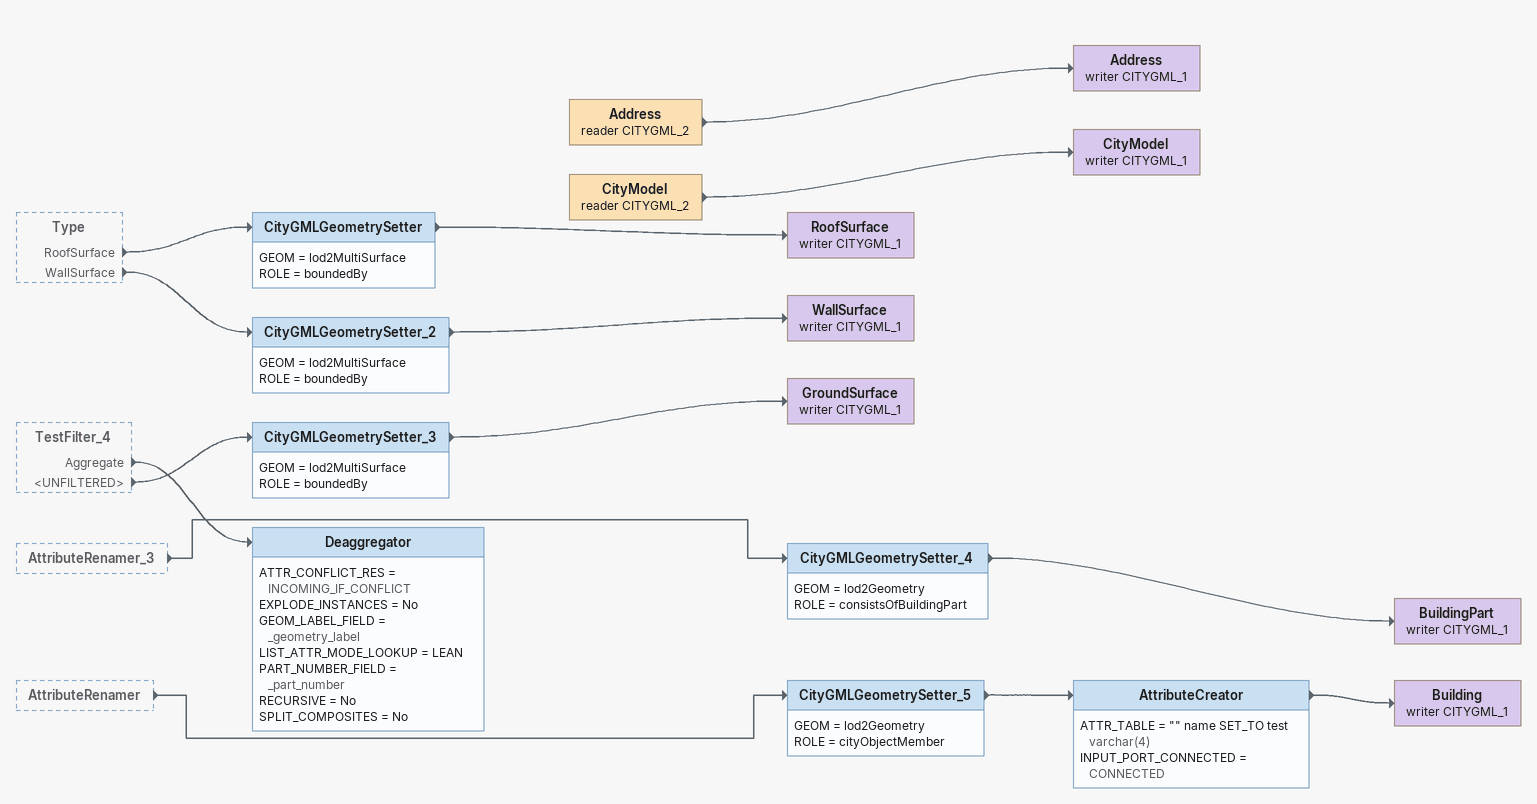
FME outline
Type [outside]
    RoofSurface -> CityGMLGeometrySetter
    WallSurface -> CityGMLGeometrySetter_2
TestFilter_4 [outside]
    Aggregate -> Deaggregator
    <UNFILTERED> -> CityGMLGeometrySetter_3
AttributeRenamer_3 [outside]
    -> CityGMLGeometrySetter_4
AttributeRenamer [outside]
    -> CityGMLGeometrySetter_5
CityGMLGeometrySetter
    GEOM = lod2MultiSurface
    ROLE = boundedBy
    -> RoofSurface (writer CITYGML_1)
RoofSurface (writer CITYGML_1)
CityGMLGeometrySetter_2
    GEOM = lod2MultiSurface
    ROLE = boundedBy
    -> WallSurface (writer CITYGML_1)
WallSurface (writer CITYGML_1)
CityGMLGeometrySetter_3
    GEOM = lod2MultiSurface
    ROLE = boundedBy
    -> GroundSurface (writer CITYGML_1)
GroundSurface (writer CITYGML_1)
Deaggregator
    ATTR_CONFLICT_RES = INCOMING_IF_CONFLICT
    EXPLODE_INSTANCES = No
    GEOM_LABEL_FIELD = _geometry_label
    LIST_ATTR_MODE_LOOKUP = LEAN
    PART_NUMBER_FIELD = _part_number
    RECURSIVE = No
    SPLIT_COMPOSITES = No
CityGMLGeometrySetter_4
    GEOM = lod2Geometry
    ROLE = consistsOfBuildingPart
    -> BuildingPart (writer CITYGML_1)
BuildingPart (writer CITYGML_1)
CityGMLGeometrySetter_5
    GEOM = lod2Geometry
    ROLE = cityObjectMember
    -> AttributeCreator
AttributeCreator
    ATTR_TABLE = "" name SET_TO test varchar(4)
    INPUT_PORT_CONNECTED = CONNECTED
    -> Building (writer CITYGML_1)
Building (writer CITYGML_1)
Address (reader CITYGML_2)
    -> Address (writer CITYGML_1)
Address (writer CITYGML_1)
CityModel (reader CITYGML_2)
    -> CityModel (writer CITYGML_1)
CityModel (writer CITYGML_1)
